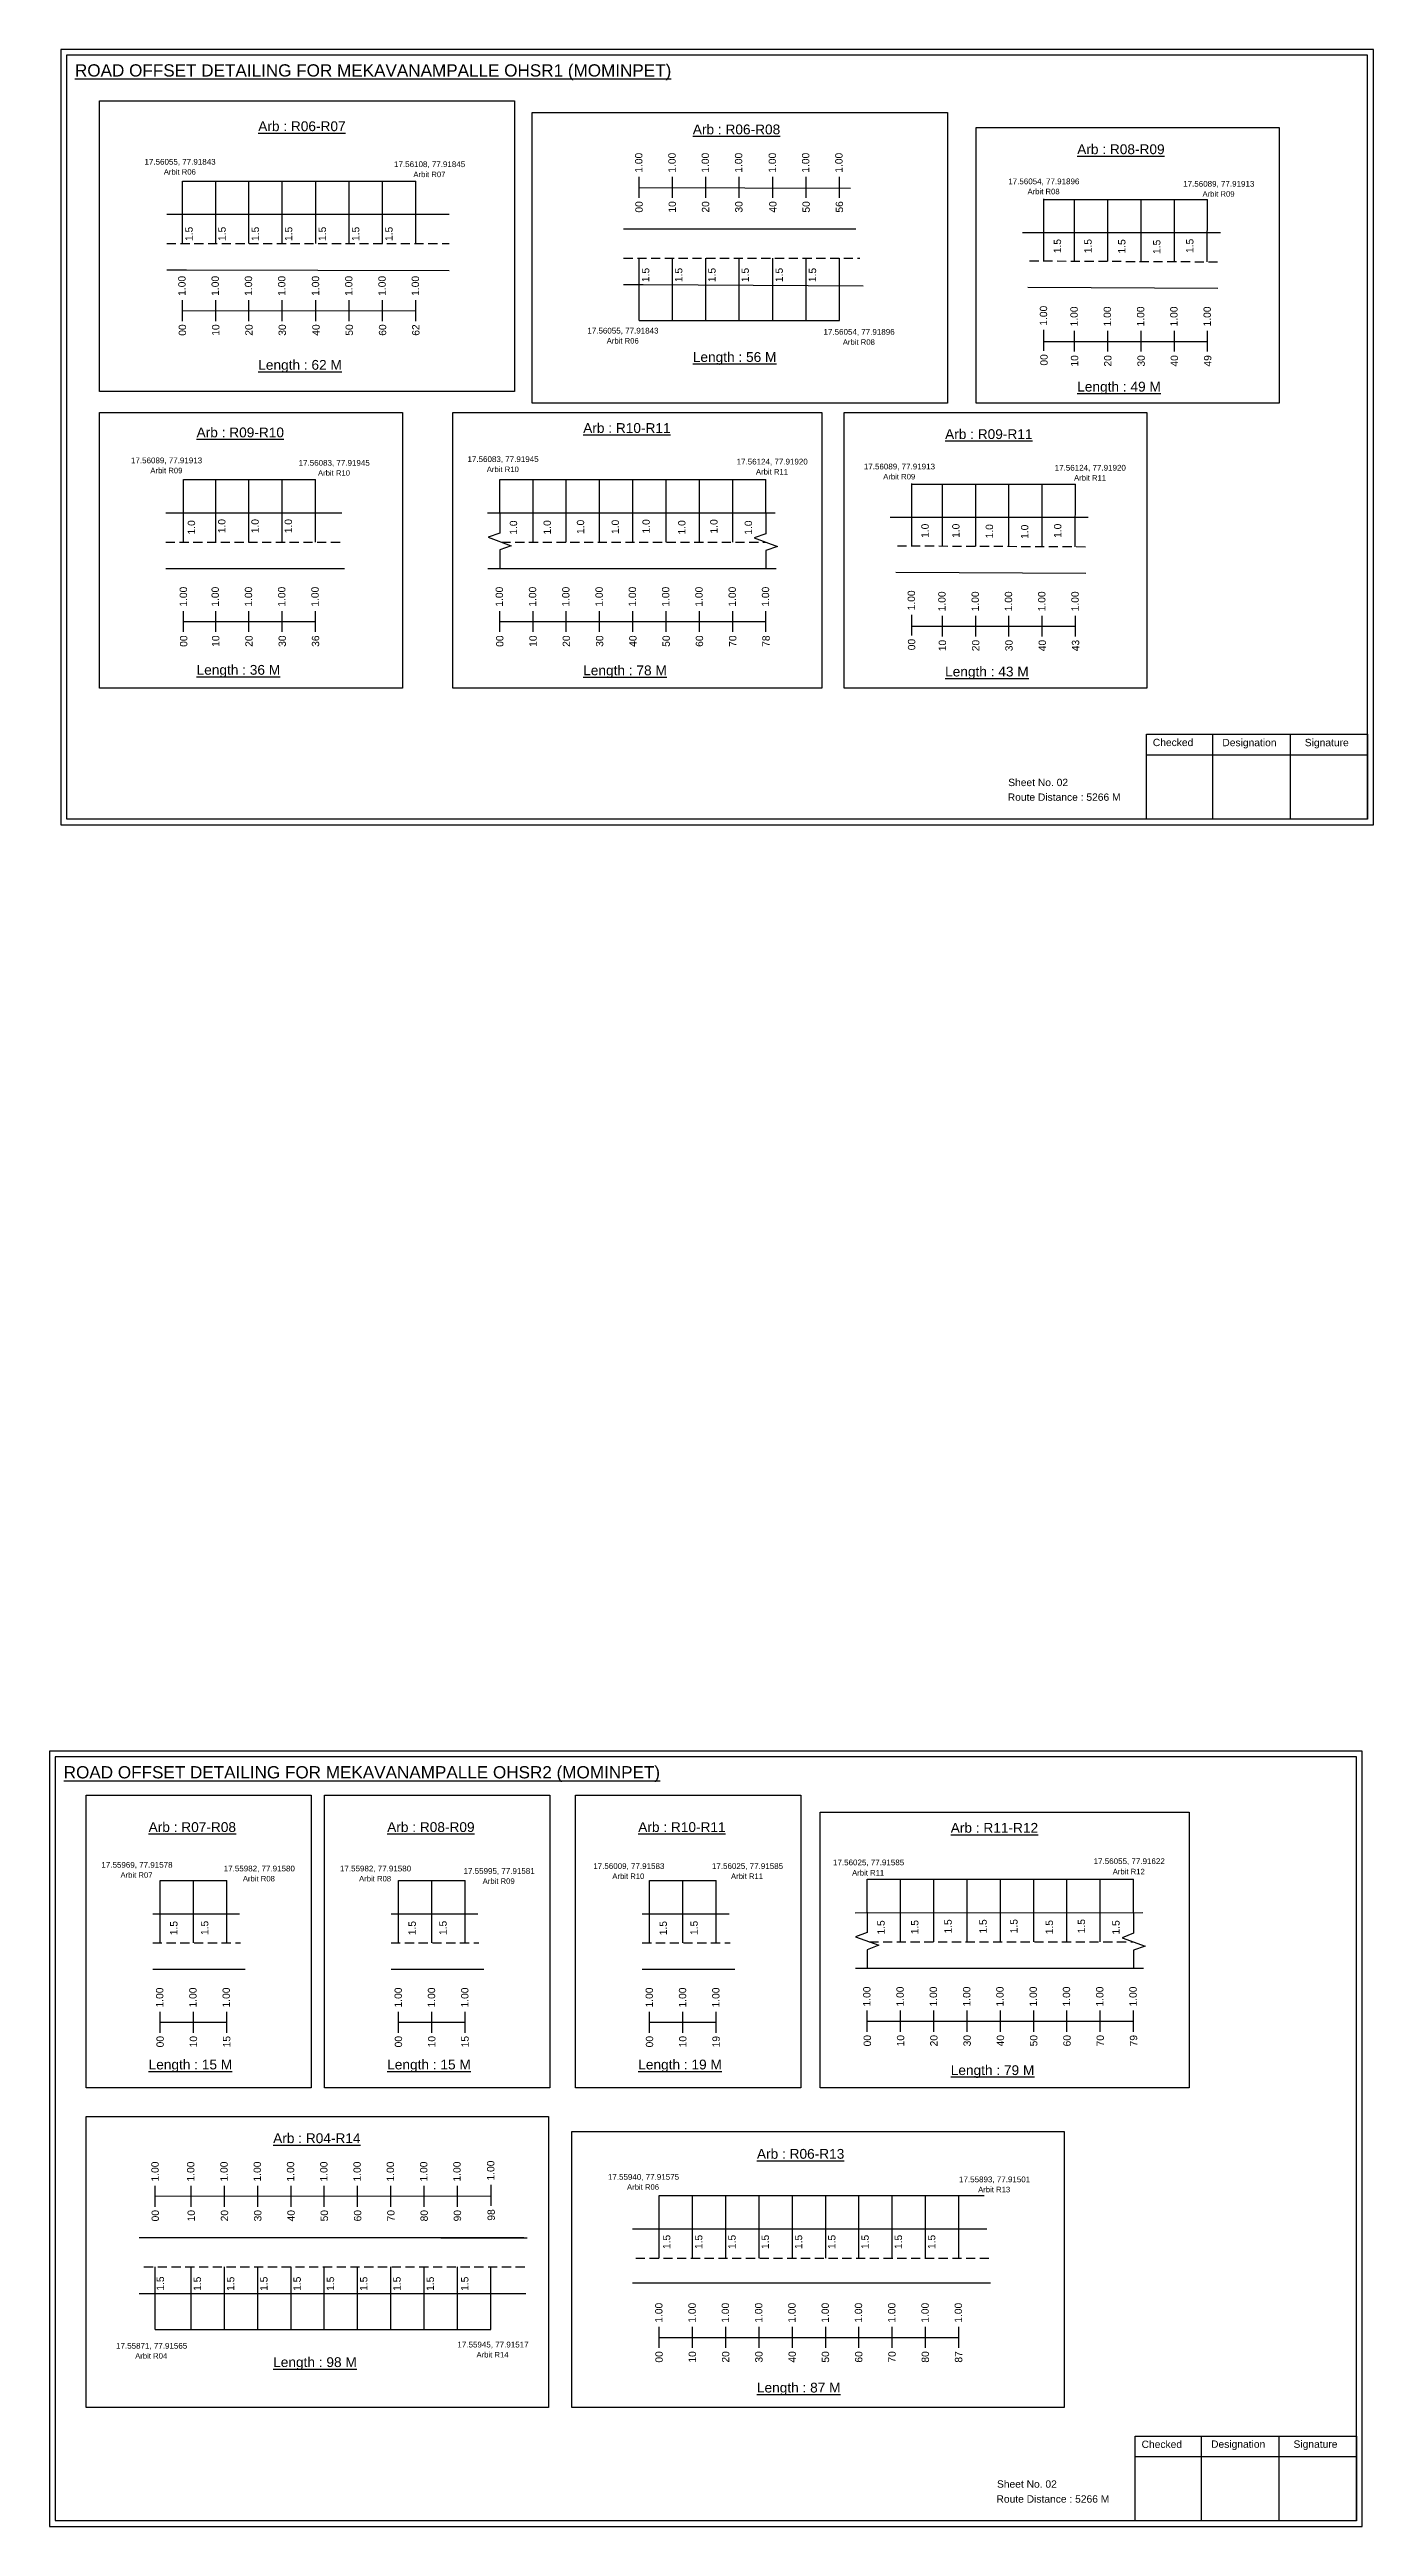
# Model space of a CAD drawing. Header units: inches. Extents: x 583 to 8862, y 412 to 2484.
# Drawn here: x 4847 to 5388, y 1262 to 2274 of the extents above; entities that cross this region are included whole.
import ezdxf

# ---------------------------------------------------------------- set-up
doc = ezdxf.new("R2010")
doc.units = ezdxf.units.IN
doc.header["$MEASUREMENT"] = 0
doc.linetypes.add('DASHED2', pattern=[0.375, 0.25, -0.125])
doc.layers.add('PDF_Geometry', color=7, linetype='Continuous')
doc.layers.add('PDF_Text', color=5, linetype='Continuous')
doc.styles.add('PDF Arial', font='arial.ttf')
doc.styles.get("Standard").update_dxf_attribs({"font": 'arial.ttf'})

msp = doc.modelspace()

# ---------------------------------------------------------------- linework, layer by layer
at = {"color": 5}
for p, q in [((4901, 2219.9), (4996.4, 2219.9)), ((5253.1, 2212.4), (5320, 2212.4)), ((5087.7, 2162.9), (5169.5, 2162.9)), ((4901.5, 2097.9), (4955.4, 2097.9)), ((5030.7, 2097.9), (5139.5, 2097.9)), ((5199.1, 2096), (5266, 2096)), ((4891.9, 1525.6), (4919.1, 1525.6)), ((4989.3, 1525.6), (5016.5, 1525.6)), ((5091.9, 1525.6), (5119.1, 1525.6)), ((5180.9, 1526.1), (5289.7, 1526.1)), ((5095.9, 1396.9), (5228.6, 1396.9)), ((4889.9, 1342.2), (5027, 1342.2))]:
    msp.add_line(p, q, dxfattribs=at)
for p, q in [((4901, 2194.4), (4901, 2219.9)), ((4914.6, 2194.4), (4914.6, 2219.9)), ((4928.2, 2194.4), (4928.2, 2219.9)), ((4941.8, 2194.4), (4941.8, 2219.9)), ((4955.6, 2194.4), (4955.6, 2219.9)), ((4969.2, 2194.4), (4969.2, 2219.9)), ((4982.8, 2194.4), (4982.8, 2219.9)), ((4996.4, 2194.4), (4996.4, 2219.9)), ((5010, 2206.3), (4894.6, 2206.3)), ((5253.1, 2187.2), (5253.1, 2212.7)), ((5265.6, 2187.1), (5265.6, 2212.4)), ((5279.2, 2187.1), (5279.2, 2212.4)), ((5292.8, 2187.1), (5292.8, 2212.4)), ((5306.4, 2186.9), (5306.4, 2212.4)), ((5319.8, 2186.9), (5320, 2212.4)), ((5176.2, 2200.3), (5081.3, 2200.3)), ((5325.3, 2198.7), (5244.3, 2198.7)), ((5087.7, 2162.9), (5087.7, 2188.4)), ((5101.3, 2162.9), (5101.3, 2188.4)), ((5114.9, 2162.9), (5114.9, 2188.4)), ((5128.5, 2162.9), (5128.5, 2188.4)), ((5142.3, 2162.9), (5142.3, 2188.4)), ((5155.9, 2162.9), (5155.9, 2188.4)), ((5169.5, 2162.9), (5169.5, 2188.4)), ((4894.6, 2183.6), (4902.7, 2183.6)), ((4902.7, 2183.6), (5010, 2183.3)), ((5246.5, 2176.5), (5324.2, 2176.1)), ((4901.5, 2072.4), (4901.5, 2097.9)), ((4914.6, 2072.4), (4914.6, 2097.9)), ((4928.2, 2072.4), (4928.2, 2097.9)), ((4941.8, 2072.4), (4941.8, 2097.9)), ((4955.4, 2072.4), (4955.4, 2097.9)), ((5030.7, 2084.3), (5030.7, 2097.9)), ((5044.3, 2072.4), (5044.3, 2097.9)), ((5057.9, 2072.4), (5057.9, 2097.9)), ((5071.5, 2072.4), (5071.5, 2097.9)), ((5085.1, 2072.4), (5085.1, 2097.9)), ((5098.7, 2072.4), (5098.7, 2097.9)), ((5112.3, 2072.4), (5112.3, 2097.9)), ((5125.9, 2072.4), (5125.9, 2097.9)), ((5139.5, 2084.3), (5139.5, 2097.9)), ((5199.1, 2070.8), (5199.1, 2096.3)), ((5211.6, 2070.7), (5211.6, 2096)), ((5225.2, 2070.7), (5225.2, 2096)), ((5238.8, 2070.7), (5238.8, 2096)), ((5252.4, 2070.5), (5252.4, 2096)), ((5265.8, 2070.5), (5266, 2096)), ((4894.2, 2084.3), (4966.2, 2084.3)), ((5025.7, 2084.3), (5143.3, 2084.3)), ((5271.2, 2082.4), (5190.3, 2082.4)), ((4894.2, 2061.6), (4967.2, 2061.6)), ((5025.8, 2061.6), (5143.6, 2061.6)), ((5192.5, 2060.1), (5270.2, 2059.7)), ((4891.9, 1500.1), (4891.9, 1525.6)), ((4905.5, 1500.1), (4905.5, 1525.6)), ((4919.1, 1500.1), (4919.1, 1525.6)), ((4989.3, 1500.1), (4989.3, 1525.6)), ((5002.9, 1500.1), (5002.9, 1525.6)), ((5016.5, 1500.1), (5016.5, 1525.6)), ((5091.9, 1500.1), (5091.9, 1525.6)), ((5105.5, 1500.1), (5105.5, 1525.6)), ((5119.1, 1500.1), (5119.1, 1525.6)), ((5180.9, 1512.4), (5180.9, 1526.1)), ((5194.5, 1500.5), (5194.5, 1526.1)), ((5208.1, 1500.5), (5208.1, 1526.1)), ((5221.7, 1500.5), (5221.7, 1526.1)), ((5235.3, 1500.5), (5235.3, 1526.1)), ((5248.9, 1500.5), (5248.9, 1526.1)), ((5262.5, 1500.5), (5262.5, 1526.1)), ((5276.1, 1500.5), (5276.1, 1526.1)), ((5289.7, 1512.4), (5289.7, 1526.1)), ((4888.9, 1512), (4924.3, 1512)), ((4986.3, 1512), (5021.8, 1512)), ((5088.9, 1512), (5124.4, 1512)), ((5175.9, 1512.4), (5293.5, 1512.5)), ((4888.9, 1489.3), (4926.7, 1489.3)), ((4986.3, 1489.3), (5024.2, 1489.3)), ((5088.9, 1489.3), (5126.8, 1489.3)), ((5176.1, 1489.7), (5293.8, 1489.7)), ((5095.9, 1371.3), (5095.9, 1396.9)), ((5109.5, 1371.3), (5109.5, 1396.9)), ((5123.1, 1371.3), (5123.1, 1396.9)), ((5136.7, 1371.3), (5136.7, 1396.9)), ((5150.3, 1371.3), (5150.3, 1396.9)), ((5163.9, 1371.3), (5163.9, 1396.9)), ((5177.5, 1371.3), (5177.5, 1396.9)), ((5191.1, 1371.3), (5191.1, 1396.9)), ((5204.7, 1371.3), (5204.7, 1396.9)), ((5218.3, 1371.3), (5218.3, 1396.9)), ((5040.6, 1379.6), (4883.4, 1379.6)), ((5006.6, 1379.6), (5041.9, 1379.6)), ((5085, 1383.2), (5229.8, 1383.2)), ((4889.9, 1342.2), (4889.9, 1367.7)), ((4904.6, 1342.2), (4904.6, 1367.7)), ((4918.2, 1342.2), (4918.2, 1367.7)), ((4931.8, 1342.2), (4931.8, 1367.7)), ((4945.4, 1342.2), (4945.4, 1367.7)), ((4959, 1342.2), (4959, 1367.7)), ((4972.6, 1342.2), (4972.6, 1367.7)), ((4986.2, 1342.2), (4986.2, 1367.7)), ((4999.8, 1342.2), (4999.8, 1367.7)), ((5013.4, 1342.2), (5013.4, 1367.7)), ((5027, 1342.2), (5027, 1367.7)), ((4883.4, 1356.9), (4915.5, 1356.9)), ((4915.5, 1356.9), (5041.3, 1356.9)), ((5231.2, 1361), (5085, 1361))]:
    msp.add_line(p, q)
at = {"color": 217, "true_color": 0x93278f}
for p, q in [((5087.7, 2213), (5087.7, 2221.6)), ((5087.7, 2217.3), (5174, 2217)), ((5101.3, 2213), (5101.3, 2221.6)), ((5114.9, 2213), (5114.9, 2221.6)), ((5128.5, 2213), (5128.5, 2221.6)), ((5142.3, 2213), (5142.3, 2221.6)), ((5155.9, 2213), (5155.9, 2221.6)), ((5169.5, 2213), (5169.5, 2221.6)), ((4901, 2162.7), (4901, 2171.2)), ((4901, 2166.9), (4996.4, 2167)), ((4914.6, 2162.7), (4914.6, 2171.2)), ((4928.2, 2162.7), (4928.2, 2171.2)), ((4941.8, 2162.7), (4941.8, 2171.2)), ((4955.6, 2162.7), (4955.6, 2171.2)), ((4969.2, 2162.7), (4969.2, 2171.2)), ((4982.8, 2162.7), (4982.8, 2171.2)), ((4996.4, 2162.7), (4996.4, 2171.2)), ((5253.1, 2150.6), (5253.1, 2159.1)), ((5265.6, 2150.2), (5265.6, 2158.7)), ((5279.2, 2150.2), (5279.2, 2158.7)), ((5292.8, 2150.2), (5292.8, 2158.7)), ((5306.4, 2150.2), (5306.4, 2158.7)), ((5320, 2150.2), (5320, 2158.7)), ((5253.1, 2154.4), (5320, 2154.4)), ((4901.5, 2035.7), (4901.5, 2044.2)), ((4914.6, 2035.7), (4914.6, 2044.2)), ((4928.2, 2035.7), (4928.2, 2044.2)), ((4941.8, 2035.7), (4941.8, 2044.2)), ((4955.4, 2035.7), (4955.4, 2044.2)), ((5030.7, 2035.7), (5030.7, 2044.2)), ((5044.3, 2035.7), (5044.3, 2044.2)), ((5057.9, 2035.7), (5057.9, 2044.2)), ((5071.5, 2035.7), (5071.5, 2044.2)), ((5085.1, 2035.7), (5085.1, 2044.2)), ((5098.7, 2035.7), (5098.7, 2044.2)), ((5112.3, 2035.7), (5112.3, 2044.2)), ((5125.9, 2035.7), (5125.9, 2044.2)), ((5139.5, 2035.7), (5139.5, 2044.2)), ((4901.5, 2039.9), (4955.4, 2039.9)), ((5030.7, 2039.9), (5139.5, 2039.9)), ((5199.1, 2034.2), (5199.1, 2042.7)), ((5199.1, 2038.1), (5266, 2038.1)), ((5211.6, 2033.8), (5211.6, 2042.3)), ((5225.2, 2033.8), (5225.2, 2042.3)), ((5238.8, 2033.8), (5238.8, 2042.3)), ((5252.4, 2033.8), (5252.4, 2042.3)), ((5266, 2033.8), (5266, 2042.3)), ((4891.9, 1463.4), (4891.9, 1471.9)), ((4891.9, 1467.7), (4919.1, 1467.7)), ((4905.5, 1463.4), (4905.5, 1471.9)), ((4919.1, 1463.4), (4919.1, 1471.9)), ((4989.3, 1463.4), (4989.3, 1471.9)), ((4989.3, 1467.7), (5016.5, 1467.7)), ((5002.9, 1463.4), (5002.9, 1471.9)), ((5016.5, 1463.4), (5016.5, 1471.9)), ((5091.9, 1463.4), (5091.9, 1471.9)), ((5091.9, 1467.7), (5119.1, 1467.7)), ((5105.5, 1463.4), (5105.5, 1471.9)), ((5119.1, 1463.4), (5119.1, 1471.9)), ((5180.9, 1463.8), (5180.9, 1472.4)), ((5180.9, 1468.1), (5289.7, 1468.1)), ((5194.5, 1463.8), (5194.5, 1472.4)), ((5208.1, 1463.8), (5208.1, 1472.4)), ((5221.7, 1463.8), (5221.7, 1472.4)), ((5235.3, 1463.8), (5235.3, 1472.4)), ((5248.9, 1463.8), (5248.9, 1472.4)), ((5262.5, 1463.8), (5262.5, 1472.4)), ((5276.1, 1463.8), (5276.1, 1472.4)), ((5289.7, 1463.8), (5289.7, 1472.4)), ((4889.9, 1392.3), (4889.9, 1400.9)), ((4889.9, 1396.6), (5027.2, 1396.7)), ((4904.6, 1392.3), (4904.6, 1400.9)), ((4918.2, 1392.3), (4918.2, 1400.9)), ((4931.8, 1392.3), (4931.8, 1400.9)), ((4945.4, 1392.3), (4945.4, 1400.9)), ((4959, 1392.3), (4959, 1400.9)), ((4972.6, 1392.3), (4972.6, 1400.9)), ((4986.2, 1392.3), (4986.2, 1400.9)), ((4999.8, 1392.3), (4999.8, 1400.9)), ((5013.4, 1392.3), (5013.4, 1400.9)), ((5027.2, 1392.7), (5027.2, 1401.2)), ((5095.9, 1334.6), (5095.9, 1343.2)), ((5095.9, 1338.9), (5218.3, 1338.9)), ((5109.5, 1334.6), (5109.5, 1343.2)), ((5123.1, 1334.6), (5123.1, 1343.2)), ((5136.7, 1334.6), (5136.7, 1343.2)), ((5150.3, 1334.6), (5150.3, 1343.2)), ((5163.9, 1334.6), (5163.9, 1343.2)), ((5177.5, 1334.6), (5177.5, 1343.2)), ((5191.1, 1334.6), (5191.1, 1343.2)), ((5204.7, 1334.6), (5204.7, 1343.2)), ((5218.3, 1334.6), (5218.3, 1343.2))]:
    msp.add_line(p, q, dxfattribs=at)
at = {"linetype": 'DASHED2', "ltscale": 15}
for p, q in [((4894.6, 2194.4), (5010, 2194.4)), ((5081.3, 2188.4), (5177.9, 2188.4)), ((5247.2, 2187.3), (5325.5, 2186.9)), ((4894.2, 2072.4), (4966.7, 2072.4)), ((5031.4, 2072.4), (5139.5, 2072.4)), ((5193.2, 2070.9), (5271.5, 2070.5)), ((4888.9, 1500.1), (4924.8, 1500.1)), ((4986.3, 1500.1), (5022.2, 1500.1)), ((5088.9, 1500.1), (5124.8, 1500.1)), ((5181.7, 1500.5), (5289.7, 1500.5)), ((4885.3, 1367.7), (5041.6, 1367.7)), ((5086.3, 1371.3), (5230.6, 1371.3))]:
    msp.add_line(p, q, dxfattribs=at)
for points in [[(4867.1, 2252.7), (5036.7, 2252.7), (5036.7, 2133.9), (4867.1, 2133.9)], [(5044, 2247.9), (5213.7, 2247.9), (5213.7, 2129.1), (5044, 2129.1)], [(5225.4, 2241.8), (5349.2, 2241.8), (5349.2, 2129.1), (5225.4, 2129.1)], [(4867.1, 2125.4), (4990.9, 2125.4), (4990.9, 2012.7), (4867.1, 2012.7)], [(5011.5, 2125.4), (5162.3, 2125.4), (5162.3, 2012.7), (5011.5, 2012.7)], [(5171.4, 2125.4), (5295.2, 2125.4), (5295.2, 2012.7), (5171.4, 2012.7)], [(4861.7, 1560.5), (4953.6, 1560.5), (4953.6, 1440.9), (4861.7, 1440.9)], [(4959.1, 1560.5), (5051.1, 1560.5), (5051.1, 1440.9), (4959.1, 1440.9)], [(5061.7, 1560.5), (5153.7, 1560.5), (5153.7, 1440.9), (5061.7, 1440.9)], [(5161.7, 1553.5), (5312.5, 1553.5), (5312.5, 1440.9), (5161.7, 1440.9)], [(4861.7, 1429.1), (5050.6, 1429.1), (5050.6, 1310.3), (4861.7, 1310.3)], [(5060.1, 1423), (5261.3, 1423), (5261.3, 1310.3), (5060.1, 1310.3)]]:
    msp.add_lwpolyline(points, close=True)
msp.add_lwpolyline([(5081.3, 2177.6), (5089.3, 2177.6), (5179.2, 2177.1)])
at = {"linetype": 'Continuous'}
for points in [[(5030.7, 2084.5), (5030.7, 2076.1), (5025.9, 2074.4), (5035.4, 2070.9), (5030.7, 2069.2), (5030.7, 2061.8)], [(5139.5, 2084.3), (5139.5, 2075.8), (5134.7, 2074.1), (5144.2, 2070.6), (5139.5, 2068.9), (5139.5, 2061.6)], [(5180.9, 1512.7), (5180.9, 1504.3), (5176.1, 1502.5), (5185.6, 1499.1), (5180.9, 1497.3), (5180.9, 1490)], [(5289.7, 1512.4), (5289.7, 1504), (5285, 1502.2), (5294.4, 1498.8), (5289.7, 1497.1), (5289.7, 1489.7)]]:
    msp.add_lwpolyline(points, dxfattribs=at)
at = {"layer": 'PDF_Geometry'}
for points in [[(4851.3, 2273.6), (4851.3, 1956.9), (5387.8, 1956.9), (5387.8, 2273.6)], [(4853.6, 2271.3), (4853.6, 1959.3), (5385.3, 1959.3), (5385.3, 2271.3)], [(4846.7, 1578.4), (4846.7, 1261.7), (5383.2, 1261.7), (5383.2, 1578.4)], [(4849, 1576.1), (4849, 1264.1), (5380.8, 1264.1), (5380.8, 1576.1)]]:
    msp.add_lwpolyline(points, close=True, dxfattribs=at)
at = {"layer": 'PDF_Geometry', "color": 242, "true_color": 0xcc1f26}
for points in [[(5385.3, 1959.2), (5295, 1959.2), (5295, 1993.9), (5385.3, 1993.9)], [(5380.8, 1264), (5290.4, 1264), (5290.4, 1298.6), (5380.8, 1298.6)]]:
    msp.add_lwpolyline(points, close=True, dxfattribs=at)
for points in [[(5322, 1993.9), (5322, 1959.2)], [(5353.7, 1993.9), (5353.7, 1959.2)], [(5295, 1985.5), (5385.3, 1985.5)], [(5317.4, 1298.6), (5317.4, 1264)], [(5349.1, 1298.6), (5349.1, 1264)], [(5290.4, 1290.2), (5380.8, 1290.2)]]:
    msp.add_lwpolyline(points, dxfattribs=at)

# ---------------------------------------------------------------- texts
at = {"color": 242, "true_color": 0xcd2027}
for s, height, p in [('%%UROAD OFFSET DETAILING FOR MEKAVANAMPALLE OHSR1 (MOMINPET)', 5, (4857.1, 2262.6)), ('%%UArb : R06-R07', 4, (4932, 2240.3)), ('%%UArb : R06-R08', 4, (5109.6, 2239)), ('%%UArb : R08-R09', 4, (5266.7, 2230.9)), ('%%ULength : 62 M', 4, (4932, 2142.8)), ('%%ULength : 56 M', 4, (5109.6, 2146)), ('%%ULength : 49 M', 4, (5266.7, 2133.9)), ('%%UArb : R09-R10', 4, (4906.8, 2115.2)), ('%%UArb : R10-R11', 4, (5064.8, 2117)), ('%%UArb : R09-R11', 4, (5212.7, 2114.5)), ('%%ULength : 36 M', 4, (4906.8, 2018.2)), ('%%ULength : 78 M', 4, (5064.8, 2018)), ('%%ULength : 43 M', 4, (5212.7, 2017.5)), ('%%UROAD OFFSET DETAILING FOR MEKAVANAMPALLE OHSR2 (MOMINPET)', 5, (4852.5, 1567.3)), ('%%UArb : R07-R08', 4, (4887.2, 1545.4)), ('%%UArb : R08-R09', 4, (4984.7, 1545.4)), ('%%UArb : R10-R11', 4, (5087.3, 1545.4)), ('%%UArb : R11-R12', 4, (5215, 1545.1)), ('%%ULength : 15 M', 4, (4887.2, 1448.4)), ('%%ULength : 15 M', 4, (4984.7, 1448.4)), ('%%ULength : 19 M', 4, (5087.3, 1448.4)), ('%%ULength : 79 M', 4, (5215, 1446.1)), ('%%UArb : R04-R14', 4, (4938.1, 1418.3)), ('%%UArb : R06-R13', 4, (5135.8, 1411.9)), ('%%ULength : 98 M', 4, (4938.1, 1326.8)), ('%%ULength : 87 M', 4, (5135.8, 1316.4))]:
    msp.add_text(s, height=height, dxfattribs=at).set_placement(p)
at = {"color": 5}
for s, height, p in [('17.56055, 77.91843', 2.34, (4885.5, 2226.6)), ('17.56108, 77.91845', 2.34, (4987.5, 2225.6)), ('Arbit R06', 2.25, (4893.4, 2222.5)), ('Arbit R07', 2.25, (4995.4, 2221.5)), ('17.56054, 77.91896', 2.34, (5238.5, 2218.6)), ('Arbit R08', 2.25, (5246.4, 2214.5)), ('17.56089, 77.91913', 2.34, (5310, 2217.6)), ('Arbit R09', 2.25, (5317.9, 2213.5)), ('17.56055, 77.91843', 2.34, (5066.5, 2157.6)), ('Arbit R06', 2.25, (5074.4, 2153.5)), ('17.56054, 77.91896', 2.34, (5163, 2157.1)), ('Arbit R08', 2.25, (5170.9, 2153)), ('17.56089, 77.91913', 2.34, (4880, 2104.6)), ('17.56083, 77.91945', 2.34, (4948.5, 2103.6)), ('17.56083, 77.91945', 2.34, (5017.5, 2105.1)), ('17.56124, 77.91920', 2.34, (5127.5, 2104.1)), ('Arbit R09', 2.25, (4887.9, 2100.5)), ('Arbit R10', 2.25, (4956.4, 2099.5)), ('Arbit R10', 2.25, (5025.4, 2101)), ('Arbit R11', 2.25, (5135.4, 2100)), ('17.56089, 77.91913', 2.34, (5179.5, 2102.1)), ('Arbit R09', 2.25, (5187.4, 2098)), ('17.56124, 77.91920', 2.34, (5257.5, 2101.6)), ('Arbit R11', 2.25, (5265.4, 2097.5)), ('17.55969, 77.91578', 2.34, (4867.9, 1530.8)), ('Arbit R07', 2.25, (4875.7, 1526.7)), ('17.55982, 77.91580', 2.34, (4917.9, 1529.3)), ('17.55982, 77.91580', 2.34, (4965.4, 1529.3)), ('17.55995, 77.91581', 2.34, (5015.9, 1528.3)), ('17.56009, 77.91583', 2.34, (5068.9, 1530.3)), ('Arbit R10', 2.25, (5076.7, 1526.2)), ('17.56025, 77.91585', 2.34, (5117.4, 1530.3)), ('Arbit R11', 2.25, (5125.2, 1526.2)), ('17.56025, 77.91585', 2.34, (5166.9, 1531.8)), ('Arbit R11', 2.25, (5174.7, 1527.6)), ('17.56055, 77.91622', 2.34, (5273.4, 1532.3)), ('Arbit R12', 2.25, (5281.2, 1528.1)), ('Arbit R08', 2.25, (4925.7, 1525.2)), ('Arbit R08', 2.25, (4973.2, 1525.2)), ('Arbit R09', 2.25, (5023.7, 1524.2)), ('17.55940, 77.91575', 2.34, (5074.9, 1403.3)), ('Arbit R06', 2.25, (5082.7, 1399.2)), ('17.55893, 77.91501', 2.34, (5218.4, 1402.3)), ('Arbit R13', 2.25, (5226.2, 1398.2)), ('17.55871, 77.91565', 2.34, (4873.9, 1334.3)), ('17.55945, 77.91517', 2.34, (5013.4, 1334.8)), ('Arbit R04', 2.25, (4881.7, 1330.2)), ('Arbit R14', 2.25, (5021.2, 1330.7))]:
    msp.add_text(s, height=height, dxfattribs=at).set_placement(p)
at = {"color": 217, "true_color": 0x93278f}
for s, p in [('1.00', (5089, 2223.3)), ('1.00', (5102.6, 2223.3)), ('1.00', (5116.2, 2223.3)), ('1.00', (5129.8, 2223.3)), ('1.00', (5143.6, 2223.3)), ('1.00', (5157.2, 2223.3)), ('1.00', (5170.8, 2223.3)), ('00', (5089.1, 2207)), ('10', (5102.7, 2207)), ('20', (5116.3, 2207)), ('30', (5129.9, 2207)), ('40', (5143.8, 2207)), ('50', (5157.4, 2207)), ('56', (5171, 2207)), ('1.00', (4902.3, 2173)), ('1.00', (4915.9, 2173)), ('1.00', (4929.5, 2173)), ('1.00', (4943.1, 2173)), ('1.00', (4956.9, 2173)), ('1.00', (4970.5, 2173)), ('1.00', (4984.1, 2173)), ('1.00', (4997.7, 2173)), ('1.00', (5254.4, 2160.8)), ('1.00', (5266.9, 2160.5)), ('1.00', (5280.5, 2160.5)), ('1.00', (5294.1, 2160.5)), ('1.00', (5307.7, 2160.5)), ('1.00', (5321.3, 2160.5)), ('00', (4902.5, 2156.7)), ('10', (4916.1, 2156.7)), ('20', (4929.7, 2156.7)), ('30', (4943.3, 2156.7)), ('40', (4957.1, 2156.7)), ('50', (4970.7, 2156.7)), ('60', (4984.3, 2156.7)), ('62', (4997.9, 2156.7)), ('00', (5254.6, 2144.5)), ('10', (5267.1, 2144.1)), ('20', (5280.7, 2144.1)), ('30', (5294.3, 2144.1)), ('40', (5307.9, 2144.1)), ('49', (5321.5, 2144.1)), ('1.00', (4902.9, 2046)), ('1.00', (4915.9, 2046)), ('1.00', (4929.5, 2046)), ('1.00', (4943.1, 2046)), ('1.00', (4956.7, 2046)), ('1.00', (5032, 2046)), ('1.00', (5045.6, 2046)), ('1.00', (5059.2, 2046)), ('1.00', (5072.8, 2046)), ('1.00', (5086.4, 2046)), ('1.00', (5100, 2046)), ('1.00', (5113.6, 2046)), ('1.00', (5127.2, 2046)), ('1.00', (5140.8, 2046)), ('1.00', (5200.4, 2044.5)), ('1.00', (5212.9, 2044.1)), ('1.00', (5226.5, 2044.1)), ('1.00', (5240.1, 2044.1)), ('1.00', (5253.7, 2044.1)), ('1.00', (5267.3, 2044.1)), ('00', (4903, 2029.6)), ('10', (4916.1, 2029.6)), ('20', (4929.7, 2029.6)), ('30', (4943.3, 2029.6)), ('36', (4956.9, 2029.6)), ('00', (5032.2, 2029.6)), ('10', (5045.8, 2029.6)), ('20', (5059.4, 2029.6)), ('30', (5073, 2029.6)), ('40', (5086.6, 2029.6)), ('50', (5100.2, 2029.6)), ('60', (5113.8, 2029.6)), ('70', (5127.4, 2029.6)), ('78', (5141, 2029.6)), ('00', (5200.5, 2028.2)), ('10', (5213.1, 2027.8)), ('20', (5226.7, 2027.8)), ('30', (5240.3, 2027.8)), ('40', (5253.9, 2027.8)), ('43', (5267.5, 2027.8)), ('1.00', (4893.2, 1473.7)), ('1.00', (4906.8, 1473.7)), ('1.00', (4920.4, 1473.7)), ('1.00', (4990.7, 1473.7)), ('1.00', (5004.3, 1473.7)), ('1.00', (5017.9, 1473.7)), ('1.00', (5093.3, 1473.7)), ('1.00', (5106.9, 1473.7)), ('1.00', (5120.5, 1473.7)), ('1.00', (5182.2, 1474.1)), ('1.00', (5195.8, 1474.1)), ('1.00', (5209.4, 1474.1)), ('1.00', (5223, 1474.1)), ('1.00', (5236.6, 1474.1)), ('1.00', (5250.2, 1474.1)), ('1.00', (5263.8, 1474.1)), ('1.00', (5277.4, 1474.1)), ('1.00', (5291, 1474.1)), ('00', (4893.4, 1457.4)), ('10', (4907, 1457.4)), ('15', (4920.6, 1457.4)), ('00', (4990.8, 1457.4)), ('10', (5004.4, 1457.4)), ('15', (5018, 1457.4)), ('00', (5093.4, 1457.4)), ('10', (5107, 1457.4)), ('19', (5120.6, 1457.4)), ('00', (5182.4, 1457.8)), ('10', (5196, 1457.8)), ('20', (5209.6, 1457.8)), ('30', (5223.2, 1457.8)), ('40', (5236.8, 1457.8)), ('50', (5250.4, 1457.8)), ('60', (5264, 1457.8)), ('70', (5277.6, 1457.8)), ('79', (5291.2, 1457.8)), ('1.00', (4891.3, 1402.6)), ('1.00', (4905.9, 1402.6)), ('1.00', (4919.5, 1402.6)), ('1.00', (4933.1, 1402.6)), ('1.00', (4946.7, 1402.6)), ('1.00', (4960.3, 1402.6)), ('1.00', (4973.9, 1402.6)), ('1.00', (4987.5, 1402.6)), ('1.00', (5001.1, 1402.6)), ('1.00', (5014.7, 1402.6)), ('1.00', (5028.5, 1403)), ('00', (4891.4, 1386.3)), ('10', (4906.1, 1386.3)), ('20', (4919.7, 1386.3)), ('30', (4933.3, 1386.3)), ('40', (4946.9, 1386.3)), ('50', (4960.5, 1386.3)), ('60', (4974.1, 1386.3)), ('70', (4987.7, 1386.3)), ('80', (5001.3, 1386.3)), ('90', (5014.9, 1386.3)), ('98', (5028.7, 1386.6)), ('1.00', (5097.2, 1344.9)), ('1.00', (5110.8, 1344.9)), ('1.00', (5124.4, 1344.9)), ('1.00', (5138, 1344.9)), ('1.00', (5151.6, 1344.9)), ('1.00', (5165.2, 1344.9)), ('1.00', (5178.8, 1344.9)), ('1.00', (5192.4, 1344.9)), ('1.00', (5206, 1344.9)), ('1.00', (5219.6, 1344.9)), ('00', (5097.3, 1328.6)), ('10', (5110.9, 1328.6)), ('20', (5124.5, 1328.6)), ('30', (5138.1, 1328.6)), ('40', (5151.7, 1328.6)), ('50', (5165.3, 1328.6)), ('60', (5178.9, 1328.6)), ('70', (5192.5, 1328.6)), ('80', (5206.1, 1328.6)), ('87', (5219.7, 1328.6))]:
    msp.add_text(s, height=3, rotation=90, dxfattribs=at).set_placement(p)
for s, p in [('1.5', (4905.2, 2195.4)), ('1.5', (4918.7, 2195.4)), ('1.5', (4932.3, 2195.4)), ('1.5', (4945.9, 2195.4)), ('1.5', (4959.7, 2195.4)), ('1.5', (4973.3, 2195.4)), ('1.5', (4986.9, 2195.4)), ('1.5', (5260.1, 2190.4)), ('1.5', (5272.6, 2190.4)), ('1.5', (5314.2, 2190.5)), ('1.5', (5286.4, 2190.3)), ('1.5', (5300.7, 2190.1)), ('1.5', (5091.8, 2178.6)), ('1.5', (5105.3, 2178.6)), ('1.5', (5118.9, 2178.6)), ('1.5', (5132.5, 2178.6)), ('1.5', (5146.4, 2178.6)), ('1.5', (5160, 2178.6)), ('1.0', (4906.2, 2075.5)), ('1.0', (4918.6, 2076)), ('1.0', (4932.2, 2076)), ('1.0', (4945.8, 2076)), ('1.0', (5037.8, 2075.4)), ('1.0', (5051.6, 2075.5)), ('1.0', (5065.2, 2075.7)), ('1.0', (5079.4, 2075.7)), ('1.0', (5092, 2075.9)), ('1.0', (5106.6, 2075.5)), ('1.0', (5119.7, 2075.9)), ('1.0', (5133.8, 2075.4)), ('1.0', (5206, 2074.1)), ('1.0', (5218.6, 2074.1)), ('1.0', (5232.3, 2073.9)), ('1.0', (5246.7, 2073.7)), ('1.0', (5260.2, 2074.1)), ('1.5', (4899, 1503.2)), ('1.5', (4911.6, 1503.3)), ('1.5', (4996.4, 1503.2)), ('1.5', (5009, 1503.3)), ('1.5', (5099, 1503.2)), ('1.5', (5111.6, 1503.3)), ('1.5', (5188, 1503.5)), ('1.5', (5201.8, 1503.6)), ('1.5', (5215.4, 1503.9)), ('1.5', (5229.7, 1503.9)), ('1.5', (5242.3, 1504)), ('1.5', (5256.8, 1503.6)), ('1.5', (5269.9, 1504)), ('1.5', (5284, 1503.5)), ('1.5', (5100.4, 1375)), ('1.5', (5113.5, 1375)), ('1.5', (5127.1, 1375)), ('1.5', (5140.7, 1375)), ('1.5', (5154.3, 1375)), ('1.5', (5167.9, 1375)), ('1.5', (5181.5, 1375)), ('1.5', (5195.1, 1375)), ('1.5', (5208.7, 1375)), ('1.5', (4893.5, 1358)), ('1.5', (4908.6, 1357.9)), ('1.5', (4922.2, 1357.9)), ('1.5', (4935.8, 1357.9)), ('1.5', (4949.4, 1357.9)), ('1.5', (4963, 1357.9)), ('1.5', (4976.6, 1357.9)), ('1.5', (4990.2, 1357.9)), ('1.5', (5003.8, 1357.9)), ('1.5', (5017.9, 1357.9))]:
    msp.add_text(s, height=3, rotation=90).set_placement(p)
for s, p in [('Sheet No. 02', (5238.5, 1972.7)), ('Route Distance : 5266 M', (5238.3, 1966.7)), ('Sheet No. 02', (5233.9, 1277.5)), ('Route Distance : 5266 M', (5233.7, 1271.4))]:
    msp.add_text(s, height=3).set_placement(p)
at = {"layer": 'PDF_Text', "color": 7, "attachment_point": 7, "style": 'PDF Arial'}
for s, insert, char_height in [('Checked', (5297.6, 1989), 3), ('Designation', (5326, 1988.1), 3.001), ('Signature', (5359.7, 1988.1), 3), ('Checked', (5293, 1293.7), 3), ('Designation', (5321.4, 1292.9), 3.001), ('Signature', (5355.1, 1292.9), 3)]:
    msp.add_mtext(s, dxfattribs=dict(at, insert=insert, char_height=char_height))

doc.saveas('drawing.dxf')
